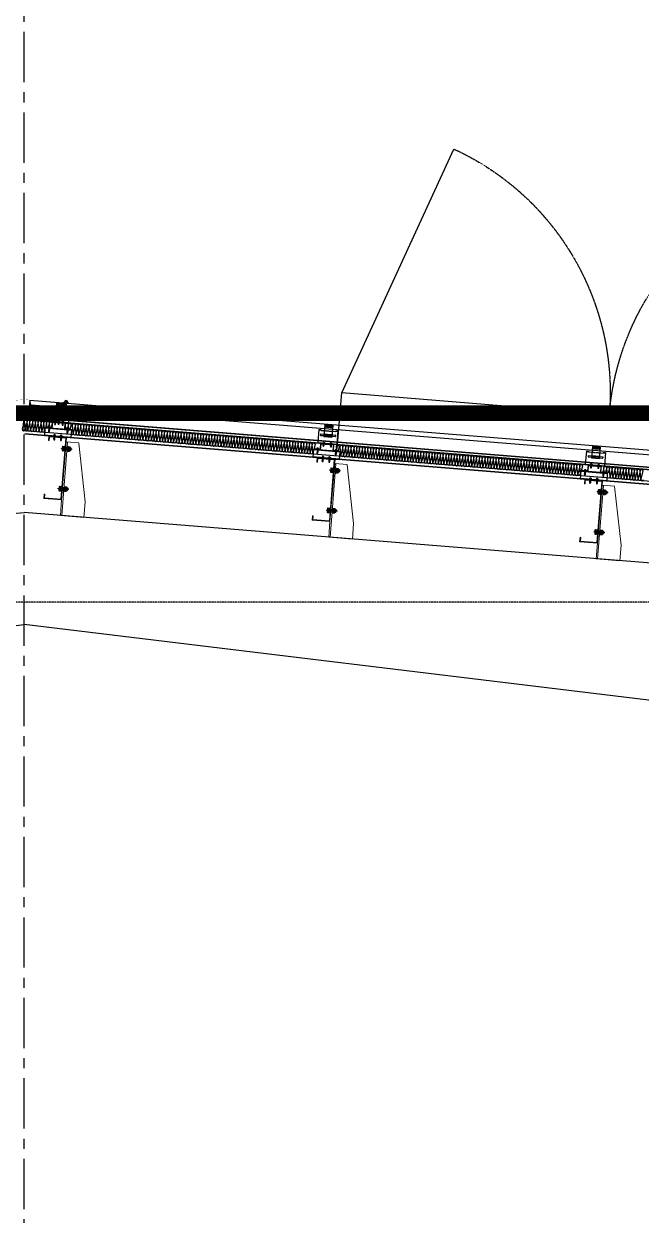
# Model space of a CAD drawing. Extents: x -599358 to 2865263, y -1062760 to 486533.
# Drawn here: x 231409 to 234169, y -692466 to -687138 of the extents above; entities that cross this region are included whole.
import ezdxf
from ezdxf.enums import TextEntityAlignment as Align

# ---------------------------------------------------------------- set-up
doc = ezdxf.new("R2010")
doc.units = 0
for name, pattern in [('__DASH', [0.35, 0.25, -0.1]), ('CENTER', [2, 1.25, -0.25, 0.25, -0.25]), ('CENTER2', [28.575, 19.05, -3.175, 3.175, -3.175]), ('CONTINUOUS0', [0]), ('CONTINUOUS1', [0]), ('DASH', [0.35, 0.25, -0.1]), ('DOTE', [2.42, 2, -0.2, 0.02, -0.2])]:
    doc.linetypes.add(name, pattern=pattern)
for name, color, linetype in [('0-cxFrame', 155, 'Continuous'), ('003_THICK', 7, 'CONTINUOUS1'), ('004_THIN', 6, 'CONTINUOUS0'), ('A-AXIS-DOTE', 14, 'DOTE'), ('A-HATCH-2', 251, 'Continuous'), ('A-LIN-V', 9, 'Continuous'), ('ACCESSORY', 11, 'Continuous'), ('BWM', 8, 'Continuous'), ('DOTE', 1, 'CENTER'), ('PJ', 151, 'Continuous'), ('SEAMLOK75 - SHEET', 6, 'Continuous'), ('wm-不锈钢钉 螺栓', 213, 'Continuous'), ('ZX', 1, 'CENTER2')]:
    doc.layers.add(name, color=color, linetype=linetype)
for name, color, linetype, lineweight in [('0-cxText', 131, 'Continuous', 25), ('C18', 4, 'CENTER', 13), ('S-dim', 81, 'Continuous', 0), ('屋面板', 6, 'Continuous', 13), ('粗', 7, 'Continuous', 50), ('紧固件', 4, 'Continuous', 13)]:
    doc.layers.add(name, color=color, linetype=linetype, lineweight=lineweight)
doc.styles.add('cx_tuming', font='simhei.ttf')
doc.styles.add('cx_tuqian1', font='宋体.shx')
doc.styles.add('黑体', font='simhei.ttf')

# ---------------------------------------------------------------- blocks, each defined once
blk = doc.blocks.new('r5657')
at = {"layer": 'A-LIN-V'}
blk.add_line((-1775119.2, 580472), (-1775111.4, 580222.1), dxfattribs=at)
for points in [[(-1772720.3, 580546.4), (-1773165.5, 581660.7)], [(-1775119.2, 580472), (-1774743.9, 581611.8)], [(-1775119.2, 580472), (-1772720.3, 580546.4)], [(-1772712.6, 580296.5), (-1772720.3, 580546.4)]]:
    blk.add_lwpolyline(points, dxfattribs=at)
at = {"layer": 'A-LIN-V', "linetype": 'DASH'}
for centre, start, end in [((-1772720.3, 580546.4), 111.7757, 181.7757), ((-1775119.2, 580472), 1.7757, 71.7757)]:
    blk.add_arc(centre, 1200, start, end, dxfattribs=at)
blk = doc.blocks.new('*X692')
at = {"color": 0}
for p, q in [((117.6, 205.9), (117.6, 205.9)), ((117.8, 207), (117.8, 207)), ((118, 206.4), (118, 206.4)), ((118.2, 205.7), (118.2, 205.7)), ((118.4, 206.8), (118.4, 206.8)), ((118.7, 206.2), (118.7, 206.2)), ((118.9, 207.3), (118.9, 207.3)), ((118.9, 205.5), (118.9, 205.5)), ((119.1, 206.6), (119.1, 206.6)), ((119.3, 205.9), (119.3, 205.9)), ((119.5, 207), (119.5, 207)), ((119.8, 206.4), (119.8, 206.4)), ((120, 205.7), (120, 205.7)), ((120.2, 206.8), (120.2, 206.8)), ((120.4, 206.2), (120.4, 206.2)), ((120.7, 207.3), (120.7, 207.3)), ((120.7, 205.5), (120.7, 205.5)), ((120.9, 206.6), (120.9, 206.6)), ((121.1, 205.9), (121.1, 205.9)), ((121.3, 207), (121.3, 207)), ((121.5, 206.4), (121.5, 206.4)), ((121.8, 205.7), (121.8, 205.7)), ((122, 206.8), (122, 206.8)), ((122.2, 206.2), (122.2, 206.2)), ((122.4, 207.3), (122.4, 207.3)), ((122.4, 205.5), (122.4, 205.5)), ((122.6, 206.6), (122.6, 206.6)), ((122.9, 205.9), (122.9, 205.9)), ((123.1, 207), (123.1, 207)), ((123.3, 206.4), (123.3, 206.4)), ((123.5, 205.7), (123.5, 205.7)), ((123.7, 206.8), (123.7, 206.8)), ((124, 206.2), (124, 206.2)), ((124.2, 207.3), (124.2, 207.3)), ((124.2, 205.5), (124.2, 205.5)), ((124.4, 206.6), (124.4, 206.6)), ((124.6, 205.9), (124.6, 205.9)), ((124.8, 207), (124.8, 207)), ((125.1, 206.4), (125.1, 206.4)), ((125.3, 205.7), (125.3, 205.7)), ((125.5, 206.8), (125.5, 206.8)), ((125.7, 206.2), (125.7, 206.2)), ((126, 207.3), (126, 207.3)), ((126, 205.5), (126, 205.5)), ((126.2, 206.6), (126.2, 206.6)), ((126.4, 205.9), (126.4, 205.9)), ((126.6, 207), (126.6, 207)), ((126.8, 206.4), (126.8, 206.4)), ((127.1, 205.7), (127.1, 205.7)), ((127.3, 206.8), (127.3, 206.8)), ((127.5, 206.2), (127.5, 206.2)), ((127.7, 207.3), (127.7, 207.3)), ((127.7, 205.5), (127.7, 205.5)), ((127.9, 206.6), (127.9, 206.6)), ((128.2, 205.9), (128.2, 205.9)), ((128.4, 207), (128.4, 207)), ((128.6, 206.4), (128.6, 206.4)), ((128.8, 205.7), (128.8, 205.7)), ((129, 206.8), (129, 206.8)), ((129.3, 206.2), (129.3, 206.2)), ((129.5, 207.3), (129.5, 207.3)), ((129.5, 205.5), (129.5, 205.5)), ((129.7, 206.6), (129.7, 206.6)), ((129.9, 205.9), (129.9, 205.9)), ((130.2, 207), (130.2, 207)), ((130.4, 206.4), (130.4, 206.4)), ((130.6, 205.7), (130.6, 205.7)), ((130.8, 206.8), (130.8, 206.8)), ((131, 206.2), (131, 206.2)), ((131.3, 207.3), (131.3, 207.3)), ((131.3, 205.5), (131.3, 205.5)), ((131.5, 206.6), (131.5, 206.6)), ((131.7, 205.9), (131.7, 205.9)), ((131.9, 207), (131.9, 207)), ((132.1, 206.4), (132.1, 206.4)), ((132.4, 205.7), (132.4, 205.7))]:
    blk.add_line(p, q, dxfattribs=at)
blk = doc.blocks.new('不锈钢自攻钉')
at = {"layer": 'wm-不锈钢钉 螺栓'}
for p, q in [((1047.7, 683.9), (1049.9, 685.1)), ((1047.7, 683.9), (1061.3, 683.9)), ((1047.7, 683.9), (1048.1, 683)), ((1048.1, 683), (1054.5, 683)), ((1048.2, 683), (1048.2, 681.3)), ((1048.2, 681.3), (1054.5, 681.3)), ((1049.9, 688.1), (1049.9, 685.1)), ((1049.9, 685.1), (1059.2, 685.1)), ((1051, 688.5), (1058, 688.5)), ((1057.3, 680.9), (1051.8, 679.8)), ((1051.8, 679.8), (1052.5, 680.3)), ((1051.8, 679.8), (1052.5, 679.4)), ((1057.3, 678.7), (1051.8, 677.7)), ((1051.8, 677.7), (1052.5, 678.1)), ((1051.8, 677.7), (1052.5, 677.2)), ((1057.3, 676.6), (1051.8, 675.5)), ((1051.8, 675.5), (1052.5, 676)), ((1051.8, 675.5), (1052.5, 675.1)), ((1057.3, 674.4), (1051.8, 673.4)), ((1051.8, 673.4), (1052.5, 673.8)), ((1051.8, 673.4), (1052.5, 672.9)), ((1057.3, 672.3), (1051.8, 671.2)), ((1051.8, 671.2), (1052.5, 671.7)), ((1051.8, 671.2), (1052.5, 670.8)), ((1057.3, 670.1), (1051.8, 669.1)), ((1051.8, 669.1), (1052.5, 669.5)), ((1051.8, 669.1), (1052.5, 668.6)), ((1057.3, 668), (1051.8, 666.9)), ((1051.8, 666.9), (1052.5, 667.4)), ((1051.8, 666.9), (1052.5, 666.5)), ((1057.3, 665.9), (1051.8, 664.8)), ((1051.8, 664.8), (1052.5, 665.2)), ((1051.8, 664.8), (1052.5, 664.3)), ((1057.3, 663.7), (1051.8, 662.6)), ((1051.8, 662.6), (1052.5, 663.1)), ((1051.8, 662.6), (1052.7, 662.2)), ((1052.2, 688.1), (1052.2, 685.1)), ((1052.5, 680.3), (1056.5, 681.3)), ((1052.5, 681.3), (1052.5, 680.3)), ((1052.5, 679.4), (1056.5, 680.4)), ((1052.5, 679.4), (1052.5, 678.1)), ((1052.5, 678.1), (1056.5, 679.2)), ((1052.5, 677.2), (1056.5, 678.3)), ((1052.5, 677.2), (1052.5, 676)), ((1052.5, 676), (1056.5, 677)), ((1052.5, 675.1), (1056.5, 676.1)), ((1052.5, 675.1), (1052.5, 673.8)), ((1052.5, 673.8), (1056.5, 674.9)), ((1052.5, 672.9), (1056.5, 674)), ((1052.5, 672.9), (1052.5, 671.7)), ((1052.5, 671.7), (1056.5, 672.7)), ((1052.5, 670.8), (1056.5, 671.9)), ((1052.5, 670.8), (1052.5, 669.5)), ((1052.5, 669.5), (1056.5, 670.6)), ((1052.5, 668.6), (1056.5, 669.7)), ((1052.5, 668.6), (1052.5, 667.4)), ((1052.5, 667.4), (1056.5, 668.4)), ((1052.5, 666.5), (1056.5, 667.6)), ((1052.5, 666.5), (1052.5, 665.2)), ((1052.5, 665.2), (1056.5, 666.3)), ((1052.5, 664.3), (1056.5, 665.4)), ((1052.5, 664.3), (1052.5, 663.1)), ((1052.5, 663.1), (1056.5, 664.1)), ((1056.9, 661.4), (1052.5, 660.5)), ((1052.5, 660.5), (1053.1, 661)), ((1052.5, 660.5), (1053.4, 660.2)), ((1052.7, 662.2), (1056.5, 663.3)), ((1052.7, 662.2), (1053.1, 661)), ((1053.1, 661), (1056.2, 661.8)), ((1054.8, 661.4), (1053.1, 661)), ((1056, 659), (1053.1, 658.4)), ((1053.1, 658.4), (1053.8, 659)), ((1053.1, 658.4), (1054, 658.1)), ((1053.4, 660.2), (1055.1, 660.7)), ((1053.4, 660.2), (1053.6, 659.4)), ((1053.6, 659.4), (1053.8, 659)), ((1053.8, 659), (1055.4, 659.4)), ((1054.8, 659.2), (1053.8, 659)), ((1054, 658.1), (1054.1, 658.2)), ((1054, 658.1), (1054.5, 656.6)), ((1054.1, 658.2), (1055.1, 658.4)), ((1054.5, 690.6), (1054.5, 654.1)), ((1061, 683), (1054.5, 683)), ((1060.9, 681.3), (1054.5, 681.3)), ((1054.5, 656.6), (1055.1, 658.4)), ((1054.8, 661.4), (1056.2, 661.8)), ((1054.8, 659.2), (1055.4, 659.4)), ((1055.1, 660.7), (1055.9, 660.9)), ((1056, 659), (1055.1, 658.4)), ((1055.4, 659.4), (1055.6, 660)), ((1055.4, 659.4), (1056, 659)), ((1055.9, 660.9), (1055.6, 660)), ((1056.9, 661.4), (1055.9, 660.9)), ((1056.2, 661.8), (1056.5, 662.7)), ((1056.2, 661.8), (1056.9, 661.4)), ((1057.3, 680.9), (1056.5, 681.3)), ((1057.3, 680.9), (1056.5, 680.4)), ((1056.5, 680.4), (1056.5, 679.2)), ((1057.3, 678.7), (1056.5, 679.2)), ((1057.3, 678.7), (1056.5, 678.3)), ((1056.5, 678.3), (1056.5, 677)), ((1056.5, 678.3), (1056.5, 677)), ((1057.3, 676.6), (1056.5, 677)), ((1057.3, 676.6), (1056.5, 676.1)), ((1056.5, 676.1), (1056.5, 674.9)), ((1056.5, 676.1), (1056.5, 674.9)), ((1057.3, 674.4), (1056.5, 674.9)), ((1057.3, 674.4), (1056.5, 674)), ((1056.5, 674), (1056.5, 672.7)), ((1056.5, 674), (1056.5, 672.7)), ((1057.3, 672.3), (1056.5, 672.7)), ((1057.3, 672.3), (1056.5, 671.9)), ((1056.5, 671.9), (1056.5, 670.6)), ((1056.5, 671.9), (1056.5, 670.6)), ((1057.3, 670.1), (1056.5, 670.6)), ((1057.3, 670.1), (1056.5, 669.7)), ((1056.5, 669.7), (1056.5, 668.4)), ((1056.5, 669.7), (1056.5, 668.4)), ((1057.3, 668), (1056.5, 668.4)), ((1057.3, 668), (1056.5, 667.6)), ((1056.5, 667.6), (1056.5, 666.3)), ((1056.5, 667.6), (1056.5, 666.3)), ((1057.3, 665.9), (1056.5, 666.3)), ((1057.3, 665.9), (1056.5, 665.4)), ((1056.5, 665.4), (1056.5, 664.1)), ((1056.5, 665.4), (1056.5, 664.1)), ((1057.3, 663.7), (1056.5, 664.1)), ((1057.3, 663.7), (1056.5, 663.3)), ((1056.5, 663.3), (1056.5, 662.7)), ((1056.5, 663.3), (1056.5, 662.7)), ((1056.8, 688.1), (1056.8, 685.1)), ((1059.2, 688.1), (1059.2, 685.1)), ((1061.3, 683.9), (1059.2, 685.1)), ((1060.9, 683), (1060.9, 681.3)), ((1061.3, 683.9), (1061, 683))]:
    blk.add_line(p, q, dxfattribs=at)
for centre, radius, start, end in [((1051, 686.8), 1.75, 48.3968, 131.6032), ((1054.5, 682.2), 6.35, 68.4898, 111.5102), ((1058, 686.8), 1.75, 48.3968, 131.6032)]:
    blk.add_arc(centre, radius, start, end, dxfattribs=at)
for points in [[(1057.3, 680.9), (1056.5, 680.4), (1054.5, 680.4), (1054.5, 679.9)], [(1057.3, 678.7), (1056.5, 678.3), (1054.5, 678.2), (1054.5, 677.8)], [(1057.3, 676.6), (1056.5, 676.1), (1054.5, 676.1), (1054.5, 675.6)], [(1057.3, 674.4), (1056.5, 674), (1054.5, 673.9), (1054.5, 673.5)], [(1057.3, 672.3), (1056.5, 671.9), (1054.5, 671.8), (1054.5, 671.3)], [(1057.3, 670.1), (1056.5, 669.7), (1054.5, 669.6), (1054.5, 669.2)], [(1057.3, 668), (1056.5, 667.6), (1054.5, 667.5), (1054.5, 667)], [(1057.3, 665.9), (1056.5, 665.4), (1054.5, 665.3), (1054.5, 664.9)], [(1057.3, 663.7), (1056.5, 663.3), (1054.5, 663.2), (1054.5, 662.7)], [(1056.9, 661.4), (1055.9, 660.9), (1054.5, 660.9), (1054.5, 660.5)], [(1056, 659), (1055.1, 658.4), (1054.5, 658.7), (1054.5, 658.3)]]:
    blk.add_solid(points, dxfattribs=at)
at = {"layer": 'wm-不锈钢钉 螺栓', "xscale": 0.8461538461524469, "yscale": 0.8461538461524469, "zscale": 0.8461538461524469}
blk.add_blockref('*X692', (948.7, 507.5), dxfattribs=at)
blk = doc.blocks.new('dddtttt')
h = blk.add_hatch()
h.set_pattern_fill('DOTS', color=256, scale=0.25, angle=-1.0757, style=0)
h.set_pattern_definition([(174.28895835, (-51705.5022, 4347.26674), (-0.157958908, 0.4146518906), [0, -0.396875])])
edge = h.paths.add_edge_path()
edge.add_line((87722.1, 17077.4), (87740.6, 17078.3))
edge.add_arc((87740.6, 17079), 0.75, 272.8624, 362.8624)
edge.add_line((87741.3, 17079.1), (87741.3, 17079.6))
edge.add_arc((87740.5, 17079.5), 0.75, 2.8624, 92.8624)
edge.add_line((87740.5, 17080.3), (87722, 17079.4))
edge.add_arc((87722.1, 17078.6), 0.75, 92.8624, 182.8624)
edge.add_line((87721.3, 17078.6), (87721.3, 17078.1))
edge.add_arc((87722.1, 17078.1), 0.75, 182.8624, 272.8624)
h = blk.add_hatch()
h.set_pattern_fill('DOTS', color=256, scale=0.25, angle=-1.0757, style=0)
h.set_pattern_definition([(174.28895835, (-51737.76452, 4272.00854), (-0.157958908, 0.4146518906), [0, -0.396875])])
edge = h.paths.add_edge_path()
edge.add_line((87752.1, 17000.6), (87770.6, 17001.5))
edge.add_arc((87770.5, 17002.2), 0.75, 272.8624, 362.8624)
edge.add_line((87771.3, 17002.3), (87771.3, 17002.8))
edge.add_arc((87770.5, 17002.7), 0.75, 2.8624, 92.8624)
edge.add_line((87770.5, 17003.5), (87752, 17002.6))
edge.add_arc((87752, 17001.8), 0.75, 92.8624, 182.8624)
edge.add_line((87751.3, 17001.8), (87751.3, 17001.3))
edge.add_arc((87752.1, 17001.3), 0.75, 182.8624, 272.8624)
at = {"elevation": 1.9}
blk.add_lwpolyline([(87772, 17005.4), (87750.6, 17004.3, -0.414214), (87748.5, 17006.2), (87745.1, 17074.5, 0.414214), (87741.4, 17077.8), (87719.9, 17076.7), (87720, 17075.2), (87741.5, 17076.3, -0.414214), (87743.6, 17074.4), (87747, 17006.1, 0.414214), (87750.6, 17002.8), (87772.1, 17003.9), (87772.1, 17003.9), (87768.7, 17072.2, 0.414214), (87765, 17075.5), (87745.1, 17074.5)], format="xyb", dxfattribs=at)
for points in [[(87722.1, 17077.4), (87740.6, 17078.3, 0.414214), (87741.3, 17079.1), (87741.3, 17079.6, 0.414214), (87740.5, 17080.3), (87722, 17079.4, 0.414214), (87721.3, 17078.6), (87721.3, 17078.1, 0.414214)], [(87752.1, 17000.6), (87770.6, 17001.5, 0.414214), (87771.3, 17002.3), (87771.3, 17002.8, 0.414214), (87770.5, 17003.5), (87752, 17002.6, 0.414214), (87751.3, 17001.8), (87751.3, 17001.3, 0.414214)]]:
    blk.add_lwpolyline(points, format="xyb", close=True, dxfattribs=at)
at = {"layer": 'wm-不锈钢钉 螺栓', "rotation": 2.850368667976888}
for p in [(86712.3, 16347.4, -598.2), (86741.7, 16272.4, 1.9)]:
    blk.add_blockref('不锈钢自攻钉', p, dxfattribs=at)
blk = doc.blocks.new('34t65')
at = {"color": 2, "ltscale": 50}
for p, q in [((1430037, 238183.4), (1430157, 238183.4)), ((1430037, 238148.4), (1430037, 238183.4)), ((1430037, 238180.9), (1430157, 238180.9)), ((1430157, 238183.4), (1430157, 238148.4)), ((1430157, 238150.9), (1430037, 238150.9)), ((1430157, 238148.4), (1430037, 238148.4))]:
    blk.add_line(p, q, dxfattribs=at)
blk = doc.blocks.new('*U1726')
at = {"layer": 'PJ'}
for p, q in [((-4.4, 0.5), (-4.4, 0)), ((4.4, 0), (-4.4, 0)), ((-4.1, 0.8), (-3.1, 1)), ((4.1, 0.8), (-4.1, 0.8)), ((-3.1, 3.9), (-3.1, 1)), ((3.1, 1), (-3.1, 1)), ((2.3, 4.2), (-2.3, 4.2)), ((-2, 0.8), (-1.5, 1)), ((-1.5, 3.9), (-1.5, 1)), ((-1.5, 0), (-1.5, -1.6)), ((1.5, 3.9), (1.5, 1)), ((2.2, 0.8), (1.5, 1)), ((1.5, 0), (1.5, -1.1)), ((3.1, 3.9), (3.1, 1)), ((4.1, 0.8), (3.1, 1)), ((4.4, 0.5), (4.4, 0)), ((-2.1, -1.9), (2.1, -1.4)), ((-2.1, -1.9), (-1.5, -1.6)), ((-2.1, -1.9), (-1.5, -2.2)), ((-2.1, -3.3), (2.1, -2.8)), ((-2.1, -3.3), (-1.5, -3)), ((-2.1, -3.3), (-1.5, -3.6)), ((-2.1, -4.7), (2.1, -4.2)), ((-2.1, -4.7), (-1.5, -4.4)), ((-2.1, -4.7), (-1.5, -5)), ((-2.1, -6.1), (2.1, -5.6)), ((-2.1, -6.1), (-1.5, -5.8)), ((-2.1, -6.1), (-1.5, -6.4)), ((-2.1, -7.5), (2.1, -7)), ((-2.1, -7.5), (-1.5, -7.2)), ((-2.1, -7.5), (-1.5, -7.8)), ((-2.1, -8.9), (2.1, -8.4)), ((-2.1, -8.9), (-1.5, -8.6)), ((-2.1, -8.9), (-1.5, -9.2)), ((-2.1, -10.3), (2.1, -9.8)), ((-2.1, -10.3), (-1.5, -10)), ((-2.1, -10.3), (-1.5, -10.6)), ((-2.1, -11.7), (2.1, -11.2)), ((-2.1, -11.7), (-1.5, -11.4)), ((-2.1, -11.7), (-1.5, -12)), ((-2.1, -13.1), (-1.5, -12.8)), ((-2.1, -13.1), (-1.1, -13)), ((-2.1, -13.1), (-1.5, -13.4)), ((-1.5, -1.6), (1.5, -1.1)), ((-1.5, -2.2), (1.5, -1.7)), ((-1.5, -2.2), (-1.5, -3)), ((-1.5, -3), (1.5, -2.5)), ((-1.5, -3.6), (1.5, -3.1)), ((-1.5, -3.6), (-1.5, -4.4)), ((-1.5, -4.4), (1.5, -3.9)), ((-1.5, -5), (1.5, -4.5)), ((-1.5, -5), (-1.5, -5.8)), ((-1.5, -5.8), (1.5, -5.3)), ((-1.5, -6.4), (1.5, -5.9)), ((-1.5, -6.4), (-1.5, -7.2)), ((-1.5, -7.2), (1.5, -6.7)), ((-1.5, -7.8), (1.5, -7.3)), ((-1.5, -7.8), (-1.5, -8.6)), ((-1.5, -8.6), (1.5, -8.1)), ((-1.5, -9.2), (1.5, -8.7)), ((-1.5, -9.2), (-1.5, -10)), ((-1.5, -10), (1.5, -9.5)), ((-1.5, -10.6), (1.5, -10.1)), ((-1.5, -10.6), (-1.5, -11.4)), ((-1.5, -11.4), (1.5, -10.9)), ((-1.5, -12), (1.5, -11.5)), ((-1.5, -12), (-1.5, -12.8)), ((-1.5, -12.8), (-1, -12.7)), ((-1.5, -13.4), (-1.5, -17.2)), ((-1.5, -13.4), (-1.3, -13.4)), ((0, -18.6), (-1.5, -17.2)), ((0, -18.6), (1.5, -17.2)), ((0.6, -12.4), (1.5, -12.3)), ((0.7, -12.8), (2.1, -12.6)), ((0.7, -13), (1.5, -12.9)), ((0.7, -13.8), (1.5, -13.7)), ((0.7, -14.2), (2.1, -14)), ((0.7, -14.4), (1.5, -14.3)), ((1.5, -0.3), (1.5, -1.1)), ((2.1, -1.4), (1.5, -1.1)), ((2.1, -1.4), (1.5, -1.7)), ((1.5, -1.7), (1.5, -2.5)), ((2.1, -2.8), (1.5, -2.5)), ((2.1, -2.8), (1.5, -3.1)), ((1.5, -3.1), (1.5, -3.9)), ((2.1, -4.2), (1.5, -3.9)), ((2.1, -4.2), (1.5, -4.5)), ((1.5, -4.5), (1.5, -5.3)), ((2.1, -5.6), (1.5, -5.3)), ((2.1, -5.6), (1.5, -5.9)), ((1.5, -5.9), (1.5, -6.7)), ((2.1, -7), (1.5, -6.7)), ((2.1, -7), (1.5, -7.3)), ((1.5, -7.3), (1.5, -8.1)), ((2.1, -8.4), (1.5, -8.1)), ((2.1, -8.4), (1.5, -8.7)), ((1.5, -8.7), (1.5, -9.5)), ((2.1, -9.8), (1.5, -9.5)), ((2.1, -9.8), (1.5, -10.1)), ((1.5, -10.1), (1.5, -10.9)), ((2.1, -11.2), (1.5, -10.9)), ((2.1, -11.2), (1.5, -11.5)), ((1.5, -11.5), (1.5, -12.3)), ((2.1, -12.6), (1.5, -12.3)), ((2.1, -12.6), (1.5, -12.9)), ((1.5, -12.9), (1.5, -13.7)), ((2.1, -14), (1.5, -13.7)), ((2.1, -14), (1.5, -14.3)), ((1.5, -14.3), (1.5, -17.2))]:
    blk.add_line(p, q, dxfattribs=at)
blk.add_lwpolyline([(0, -18.6), (0.7, -14.4), (0.7, -12.7, 0.417657), (0.4, -12.4, 0.097062), (-1, -12.7), (-1.5, -13.8)], format="xyb", dxfattribs=at)
for centre, radius, start, end in [((-4.1, 0.5), 0.3, 90, 180), ((-2.3, 3.3), 0.951, 35.4009, 144.5991), ((0, 1), 3.2, 61.0594, 118.9406), ((2.3, 3.3), 0.951, 35.4009, 144.5991), ((4.1, 0.5), 0.3, 0, 90)]:
    blk.add_arc(centre, radius, start, end, dxfattribs=at)
at = {"layer": 'ZX', "ltscale": 0.2}
blk.add_line((0, 4.9), (0, -21), dxfattribs=at)
blk = doc.blocks.new('A$C2F3B4A73')
at = {"layer": '粗', "lineweight": -2}
for p, q in [((0, 78.7), (9.6, 78.7)), ((0, 78.7), (0, 19.8)), ((9.6, 78.7), (9.6, 76.3)), ((9.6, 58.4), (9.6, 53.6)), ((10.4, 75.5), (25.2, 75.5)), ((10.4, 59.2), (25.2, 59.2)), ((25.2, 101.1), (60.4, 101.1)), ((25.2, 101.1), (25.2, 49.6)), ((25.2, 58.4), (60.4, 58.4)), ((25.2, 53.6), (60.4, 53.6)), ((60.4, 101.1), (60.4, 49.6)), ((60.4, 75.5), (75.2, 75.5)), ((60.4, 59.2), (75.2, 59.2)), ((76, 78.7), (85.6, 78.7)), ((76, 78.7), (76, 76.3)), ((76, 58.4), (76, 53.6)), ((85.6, 78.7), (85.6, 19.8)), ((0, 19.8), (85.6, 19.8)), ((0, 18.8), (0, 19.8)), ((0, 18.8), (85.6, 18.8)), ((10.4, 52.8), (25.2, 52.8)), ((14.4, 19.8), (14.4, 18.8)), ((25.2, 49.6), (60.4, 49.6)), ((60.4, 52.8), (75.2, 52.8)), ((71.2, 19.8), (71.2, 18.8)), ((85.6, 19.8), (85.6, 18.8))]:
    blk.add_line(p, q, dxfattribs=at)
at = {"layer": '粗', "linetype": 'DASH', "lineweight": -2}
for p, q in [((0, 77.7), (9.6, 77.7)), ((25.2, 100.6), (60.4, 100.6)), ((25.2, 94.7), (60.4, 94.7)), ((25.2, 92.3), (60.4, 92.3)), ((25.2, 75.5), (60.4, 75.5)), ((25.2, 60), (60.4, 60)), ((25.2, 59.2), (60.4, 59.2)), ((76, 77.7), (85.6, 77.7)), ((16, 19.8), (16, 18.8)), ((21.6, 19.8), (21.6, 18.8)), ((25.2, 52.8), (60.4, 52.8)), ((25.2, 52), (60.4, 52)), ((29.6, 19.8), (29.6, 18.8)), ((35.2, 19.8), (35.2, 18.8)), ((50.4, 19.8), (50.4, 18.8)), ((56, 19.8), (56, 18.8)), ((64, 19.8), (64, 18.8)), ((69.6, 19.8), (69.6, 18.8))]:
    blk.add_line(p, q, dxfattribs=at)
at = {"layer": '粗', "lineweight": -2}
for centre, start, end in [((10.4, 76.3), 180, 270), ((10.4, 58.4), 90, 180), ((10.4, 53.6), 180, 270), ((75.2, 76.3), 270, 0), ((75.2, 58.4), 0, 90), ((75.2, 53.6), 270, 0)]:
    blk.add_arc(centre, 0.8, start, end, dxfattribs=at)
at = {"layer": '紧固件', "color": 2, "yscale": 0.8, "zscale": 0.8}
for p, xscale in [((26.1, 19.8), 0.8), ((59.5, 19.8), -0.8)]:
    blk.add_blockref('*U1726', p, dxfattribs=dict(at, xscale=xscale))
blk = doc.blocks.new('A$C51791418')
blk.add_blockref('A$C2F3B4A73', (-42.8, -15.8))
blk = doc.blocks.new('*U1756')
at = {"layer": '003_THICK', "color": 2}
for points in [[(-11, 13.1, 0.611769), (-11, 6.5, 0.611769)], [(-11, 6.5, 0.305859), (-11, -6.5, 0.305859)], [(31.2, 6.5, 0.61177), (31.2, 13.1, 0.61177)], [(31.2, -6.5, 0.305858), (31.2, 6.5, 0.305858)], [(-11, -6.5, 0.611769), (-11, -13.1, 0.611769)], [(31.2, -13.1, 0.61177), (31.2, -6.5, 0.61177)]]:
    blk.add_lwpolyline(points, format="xyb", dxfattribs=at)
for points in [[(-13, 9.8), (-13, -9.8)], [(-11, 13.1), (-3, 13.1)], [(-11, 6.5), (-3, 6.5)], [(-3.6, 8), (-3.6, -8)], [(-3, 13.1), (-3, -13.1)], [(-3, 12.1), (1.1, 12.1)], [(-3, 0), (1.1, 4.1)], [(-3, -4.1), (1.1, 0)], [(1.1, 15), (4.1, 15)], [(1.1, 15), (1.1, -15)], [(4.1, 15), (4.1, -15)], [(4.1, 8), (16.1, 8)], [(16.1, 15), (16.1, -15)], [(16.1, 15), (19.1, 15)], [(19.1, 15), (19.1, -15)], [(19.1, 12.1), (23.2, 12.1)], [(19.1, 0), (23.2, 4.1)], [(23.2, 13.1), (23.2, -13.1)], [(23.2, 13.1), (31.2, 13.1)], [(23.2, 6.5), (31.2, 6.5)], [(33.2, 9.8), (33.2, -9.8)], [(33.2, 8), (37.5, 8)], [(37.5, 8), (37.5, -8)], [(37.5, 8), (39, 6.5)], [(39, 6.5), (39, -6.5)], [(-11, -6.5), (-3, -6.5)], [(-11, -13.1), (-3, -13.1)], [(-3, -12.1), (1.1, -12.1)], [(1.1, -15), (4.1, -15)], [(4.1, -8), (16.1, -8)], [(16.1, -15), (19.1, -15)], [(19.1, -4.1), (23.2, 0)], [(19.1, -12.1), (23.2, -12.1)], [(23.2, -6.5), (31.2, -6.5)], [(23.2, -13.1), (31.2, -13.1)], [(33.2, -8), (37.5, -8)], [(37.5, -8), (39, -6.5)]]:
    blk.add_lwpolyline(points, dxfattribs=at)
at = {"layer": '004_THIN', "color": 2}
for points in [[(-3.6, 6.5), (16.1, 6.5)], [(33.2, 6.5), (39, 6.5)], [(-3.6, -6.5), (16.1, -6.5)], [(33.2, -6.5), (39, -6.5)]]:
    blk.add_lwpolyline(points, dxfattribs=at)
at = {"layer": 'C18', "color": 1, "ltscale": 0.6}
blk.add_lwpolyline([(-21, 0), (47, 0)], dxfattribs=at)
blk = doc.blocks.new('*U1755')
at = {"layer": '003_THICK', "color": 2}
for points in [[(-11, 13.1, 0.611769), (-11, 6.5, 0.611769)], [(-11, 6.5, 0.305859), (-11, -6.5, 0.305859)], [(31.2, 6.5, 0.61177), (31.2, 13.1, 0.61177)], [(31.2, -6.5, 0.305858), (31.2, 6.5, 0.305858)], [(-11, -6.5, 0.611769), (-11, -13.1, 0.611769)], [(31.2, -13.1, 0.61177), (31.2, -6.5, 0.61177)]]:
    blk.add_lwpolyline(points, format="xyb", dxfattribs=at)
for points in [[(-13, 9.8), (-13, -9.8)], [(-11, 13.1), (-3, 13.1)], [(-11, 6.5), (-3, 6.5)], [(-3.6, 8), (-3.6, -8)], [(-3, 13.1), (-3, -13.1)], [(-3, 12.1), (1.1, 12.1)], [(-3, 0), (1.1, 4.1)], [(-3, -4.1), (1.1, 0)], [(1.1, 15), (4.1, 15)], [(1.1, 15), (1.1, -15)], [(4.1, 15), (4.1, -15)], [(4.1, 8), (16.1, 8)], [(16.1, 15), (16.1, -15)], [(16.1, 15), (19.1, 15)], [(19.1, 15), (19.1, -15)], [(19.1, 12.1), (23.2, 12.1)], [(19.1, 0), (23.2, 4.1)], [(23.2, 13.1), (23.2, -13.1)], [(23.2, 13.1), (31.2, 13.1)], [(23.2, 6.5), (31.2, 6.5)], [(33.2, 9.8), (33.2, -9.8)], [(33.2, 8), (37.5, 8)], [(37.5, 8), (37.5, -8)], [(37.5, 8), (39, 6.5)], [(39, 6.5), (39, -6.5)], [(-11, -6.5), (-3, -6.5)], [(-11, -13.1), (-3, -13.1)], [(-3, -12.1), (1.1, -12.1)], [(1.1, -15), (4.1, -15)], [(4.1, -8), (16.1, -8)], [(16.1, -15), (19.1, -15)], [(19.1, -4.1), (23.2, 0)], [(19.1, -12.1), (23.2, -12.1)], [(23.2, -6.5), (31.2, -6.5)], [(23.2, -13.1), (31.2, -13.1)], [(33.2, -8), (37.5, -8)], [(37.5, -8), (39, -6.5)]]:
    blk.add_lwpolyline(points, dxfattribs=at)
at = {"layer": '004_THIN', "color": 2}
for points in [[(-3.6, 6.5), (16.1, 6.5)], [(33.2, 6.5), (39, 6.5)], [(-3.6, -6.5), (16.1, -6.5)], [(33.2, -6.5), (39, -6.5)]]:
    blk.add_lwpolyline(points, dxfattribs=at)
at = {"layer": 'C18', "color": 1, "ltscale": 0.6}
blk.add_lwpolyline([(-21, 0), (47, 0)], dxfattribs=at)
blk = doc.blocks.new('1112')
at = {"color": 2}
blk.add_lwpolyline([(1432456, 238570.9), (1432478.5, 238570.9), (1432478.5, 238598.4), (1432538.5, 238598.4), (1432538.5, 238570.9), (1432561, 238570.9), (1432561, 238568.4), (1432536, 238568.4), (1432536, 238595.9), (1432481, 238595.9), (1432481, 238568.4), (1432456, 238568.4)], close=True, dxfattribs=at)
at = {"layer": 'S-dim', "ltscale": 10}
for p, q in [((1432412.5, 238511.6), (1432362.5, 238252.3)), ((1432412.5, 238512.7), (1432468.5, 238512.7)), ((1432462.5, 238511.6), (1432462.5, 238182.3)), ((1432362.5, 238252.3), (1432362.5, 238182.3)), ((1432468.5, 238252.3), (1432468.5, 238182.3)), ((1432362.5, 238182.3), (1432468.5, 238182.3))]:
    blk.add_line(p, q, dxfattribs=at)
at = {"layer": 'S-dim', "color": 6, "ltscale": 10}
blk.add_lwpolyline([(1432548.5, 238512.3), (1432548.5, 238532.3), (1432468.5, 238532.3), (1432468.5, 238252.3), (1432548.5, 238252.3), (1432548.5, 238272.3), (1432545.5, 238272.3), (1432545.5, 238255.3), (1432471.5, 238255.3), (1432471.5, 238529.3), (1432545.5, 238529.3), (1432545.5, 238512.3)], close=True, dxfattribs=at)
blk.add_blockref('34t65', (2411.5, 385))
at = {"xscale": -0.7500000000000001, "yscale": 0.7500000000000001, "zscale": 0.7500000000000001, "rotation": 359.9999999722328}
for name, p in [('*U1756', (1432474.6, 238482.3)), ('*U1755', (1432474.6, 238302.3))]:
    blk.add_blockref(name, p, dxfattribs=at)
at = {"layer": 'SEAMLOK75 - SHEET', "xscale": -1}
blk.add_blockref('A$C51791418', (1432508.5, 238596.4), dxfattribs=at)
at = {"layer": '紧固件', "xscale": -1.023999999801318, "yscale": 1.023999999801318, "zscale": 1.023999999801318}
for p in [(1432467.3, 238570.9), (1432549.8, 238570.9, 0), (1432493.5, 238535.9), (1432523.5, 238535.9)]:
    blk.add_blockref('*U1726', p, dxfattribs=at)
blk = doc.blocks.new('zjcx_lan_xinxi(Dragon)')
at = {"const_width": 25}
blk.add_lwpolyline([(0, -20700), (7000, -20700), (7000, 0), (0, 0)], close=True, dxfattribs=at)
for points in [[(0, -20700), (7000, -20700), (7000, -3200)], [(0, -20700), (7000, -20700)]]:
    blk.add_lwpolyline(points, dxfattribs=at)
blk = doc.blocks.new('T-信息(Dragon)')
at = {"layer": '0-cxFrame'}
blk.add_blockref('zjcx_lan_xinxi(Dragon)', (0, 0), dxfattribs=at)
blk = doc.blocks.new('TK22.A2 L(Dragon)')
at = {"layer": '0-cxFrame', "xscale": 0.01, "yscale": 0.01, "zscale": 0.01}
blk.add_blockref('T-信息(Dragon)', (-574, 410), dxfattribs=at)
at = {"style": '黑体', "flags": 4}
blk.add_attdef('图幅', text='', height=3.3, dxfattribs=at).set_placement((-40, 3), align=Align.RIGHT)
at = {"layer": '0-cxText', "flags": 4}
for tag, height, style, p in [('建设单位', 3.5, 'cx_tuming', (-45, 240)), ('项目名称', 3.5, 'cx_tuming', (-45, 210)), ('子项名称', 3.5, 'cx_tuming', (-45, 180)), ('工程编号', 3.3, 'cx_tuqian1', (-35, 165)), ('图名1', 3.5, 'cx_tuming', (-45, 87)), ('图名2', 3.5, 'cx_tuming', (-45, 79)), ('图名3', 3.5, 'cx_tuming', (-45, 71)), ('出图日期', 3.3, 'cx_tuqian1', (-39, 60)), ('专业', 3.3, 'cx_tuqian1', (-55, 52)), ('版次', 3.3, 'cx_tuqian1', (-20, 44)), ('图号', 3.3, 'cx_tuqian1', (-55, 44))]:
    blk.add_attdef(tag, text='', height=height, dxfattribs=dict(at, style=style)).set_placement(p, align=Align.MIDDLE)
at = {"layer": 'Defpoints', "color": 6, "flags": 4}
for tag, height, style, p in [('tufu', 3.3, '黑体', (-12, 12)), ('dwfname', 4, 'cx_tuqian1', (-80, 3))]:
    blk.add_attdef(tag, text='', height=height, dxfattribs=dict(at, style=style)).set_placement(p, align=Align.RIGHT)

msp = doc.modelspace()

# ---------------------------------------------------------------- linework, layer by layer
at = {"color": 1, "ltscale": 50}
for p, q in [((231415.2, -688905.4), (236177.1, -689290.2)), ((231415.2, -688906.9), (236177.1, -689291.7))]:
    msp.add_line(p, q, dxfattribs=at)
at = {"color": 2, "ltscale": 50}
msp.add_line((236152.1, -689354.9), (231413.2, -688972, 0), dxfattribs=at)
at = {"color": 4, "ltscale": 50}
for p, q in [((236152.1, -689355.2), (231413.2, -688972.3, 0)), ((236152.1, -689356), (231413.2, -688973.1, 0)), ((236152.1, -689341), (231413.6, -688958.1, 0)), ((236152.1, -689341.8), (231413.6, -688958.9, 0))]:
    msp.add_line(p, q, dxfattribs=at)
at = {"layer": 'A-AXIS-DOTE', "linetype": '__DASH', "ltscale": 2}
msp.add_line((336441, -689724), (220825.2, -689724), dxfattribs=at)
at = {"layer": 'A-HATCH-2', "ltscale": 50}
msp.add_line((231430.2, -688897, 0), (231453, -688890.3), dxfattribs=at)
at = {"layer": 'A-LIN-V', "color": 2}
for p, q in [((226460.6, -689724), (231410.6, -689324)), ((236360.6, -689724), (231410.6, -689324)), ((226460.6, -690424), (231410.6, -689824)), ((236360.6, -690424), (231410.6, -689824))]:
    msp.add_line(p, q, dxfattribs=at)
at = {"layer": 'BWM'}
for points in [[(231410.6, -688910.3, 0.158181), (231409.7, -688914), (231418.9, -688950.9, -1), (231406.5, -688951.9), (231409.7, -688914, 1), (231397.2, -688915)], [(231410.6, -688910.3, -0.158181), (231411.5, -688914), (231402.2, -688950.9, 1), (231414.7, -688951.9), (231411.5, -688914, -1), (231423.9, -688915), (231414.7, -688951.9, 1), (231427.1, -688952.9), (231423.9, -688915, -1), (231436.4, -688916), (231427.1, -688952.9, 1), (231439.6, -688953.9), (231436.4, -688916, -1), (231448.8, -688917.1), (231439.6, -688953.9, 1), (231452, -688954.9), (231448.8, -688917.1, -1), (231461.3, -688918.1), (231452, -688954.9, 1), (231464.5, -688955.9), (231461.3, -688918.1, -1), (231473.8, -688919.1), (231464.5, -688955.9, 1), (231477, -688956.9), (231473.8, -688919.1, -1), (231486.2, -688920.1), (231477, -688956.9, 1), (231489.4, -688957.9), (231486.2, -688920.1, -1), (231498.7, -688921.1), (231489.4, -688957.9, 1), (231501.9, -688958.9), (231498.7, -688921.1, -1), (231511.1, -688922.1), (231505.5, -688944.3)], [(231512.9, -688942.4), (231511.1, -688922.1, -1), (231523.6, -688923.1), (231518.6, -688942.9)], [(231525.3, -688943.4), (231523.6, -688923.1, -1), (231536.1, -688924.1), (231531.1, -688943.9)], [(231597.6, -688949.3), (231595.9, -688928.9, -1), (231608.3, -688929.9), (231603.3, -688949.7)], [(231610, -688950.3), (231608.3, -688929.9, -1), (231620.8, -688931), (231615.2, -688953.2)], [(231623.6, -688975.1, 0.414214), (231630.4, -688969.3), (231627.2, -688931.5, -1), (231639.6, -688932.5), (231630.4, -688969.3, 1), (231642.8, -688970.3), (231639.6, -688932.5, -1), (231652.1, -688933.5), (231642.8, -688970.3, 1), (231655.3, -688971.3), (231652.1, -688933.5, -1), (231664.5, -688934.5), (231655.3, -688971.3, 1), (231667.8, -688972.4), (231664.5, -688934.5, -1), (231677, -688935.5), (231667.8, -688972.4, 1), (231680.2, -688973.4), (231677, -688935.5, -1), (231689.5, -688936.5), (231680.2, -688973.4, 1), (231692.7, -688974.4), (231689.5, -688936.5, -1), (231701.9, -688937.5), (231692.7, -688974.4, 1), (231705.1, -688975.4), (231701.9, -688937.5, -1), (231714.4, -688938.5), (231705.1, -688975.4, 1), (231717.6, -688976.4), (231714.4, -688938.5, -1), (231726.8, -688939.5), (231717.6, -688976.4, 1), (231730, -688977.4), (231726.8, -688939.5, -1), (231739.3, -688940.5), (231730, -688977.4, 1), (231742.5, -688978.4), (231739.3, -688940.5, -1), (231751.8, -688941.5), (231742.5, -688978.4, 1), (231755, -688979.4), (231751.8, -688941.5, -1), (231764.2, -688942.5), (231755, -688979.4, 1), (231767.4, -688980.4), (231764.2, -688942.5, -1), (231776.7, -688943.5), (231767.4, -688980.4, 1), (231779.9, -688981.4), (231776.7, -688943.5, -1), (231789.1, -688944.6), (231779.9, -688981.4, 1), (231792.3, -688982.4), (231789.1, -688944.6, -1), (231801.6, -688945.6), (231792.3, -688982.4, 1), (231804.8, -688983.4), (231801.6, -688945.6, -1), (231814.1, -688946.6), (231804.8, -688983.4, 1), (231817.3, -688984.4), (231814.1, -688946.6, -1), (231826.5, -688947.6), (231817.3, -688984.4, 1), (231829.7, -688985.4), (231826.5, -688947.6, -1), (231839, -688948.6), (231829.7, -688985.4, 1), (231842.2, -688986.4), (231839, -688948.6, -1), (231851.4, -688949.6), (231842.2, -688986.4, 1), (231854.6, -688987.5), (231851.4, -688949.6, -1), (231863.9, -688950.6), (231854.6, -688987.5, 1), (231867.1, -688988.5), (231863.9, -688950.6, -1), (231876.4, -688951.6), (231867.1, -688988.5, 1), (231879.6, -688989.5), (231876.4, -688951.6, -1), (231888.8, -688952.6), (231879.6, -688989.5, 1), (231892, -688990.5), (231888.8, -688952.6, -1), (231901.3, -688953.6), (231892, -688990.5, 1), (231904.5, -688991.5), (231901.3, -688953.6, -1), (231913.7, -688954.6), (231904.5, -688991.5, 1), (231916.9, -688992.5), (231913.7, -688954.6, -1), (231926.2, -688955.6), (231916.9, -688992.5, 1), (231929.4, -688993.5), (231926.2, -688955.6, -1), (231938.7, -688956.6), (231929.4, -688993.5, 1), (231941.9, -688994.5), (231938.7, -688956.6, -1), (231951.1, -688957.6), (231941.9, -688994.5, 1), (231954.3, -688995.5), (231951.1, -688957.6, -1), (231963.6, -688958.7), (231954.3, -688995.5, 1), (231966.8, -688996.5), (231963.6, -688958.7, -1), (231976, -688959.7), (231966.8, -688996.5, 1), (231979.2, -688997.5), (231976, -688959.7, -1), (231988.5, -688960.7), (231979.2, -688997.5, 1), (231991.7, -688998.5), (231988.5, -688960.7, -1), (232000.9, -688961.7), (231991.7, -688998.5, 1), (232004.2, -688999.5), (232000.9, -688961.7, -1), (232013.4, -688962.7), (232004.2, -688999.5, 1), (232016.6, -689000.5), (232013.4, -688962.7, -1), (232025.9, -688963.7), (232016.6, -689000.5, 1), (232029.1, -689001.5), (232025.9, -688963.7, -1), (232038.3, -688964.7), (232029.1, -689001.5, 1), (232041.5, -689002.6), (232038.3, -688964.7, -1), (232050.8, -688965.7), (232041.5, -689002.6, 1), (232054, -689003.6), (232050.8, -688965.7, -1), (232063.2, -688966.7), (232054, -689003.6, 1), (232066.5, -689004.6), (232063.2, -688966.7, -1), (232075.7, -688967.7), (232066.5, -689004.6, 1), (232078.9, -689005.6), (232075.7, -688967.7, -1), (232088.2, -688968.7), (232078.9, -689005.6, 1), (232091.4, -689006.6), (232088.2, -688968.7, -1), (232100.6, -688969.7), (232091.4, -689006.6, 1), (232103.8, -689007.6), (232100.6, -688969.7, -1), (232113.1, -688970.7), (232103.8, -689007.6, 1), (232116.3, -689008.6), (232113.1, -688970.7, -1), (232125.5, -688971.7), (232116.3, -689008.6, 1), (232128.7, -689009.6), (232125.5, -688971.7, -1), (232138, -688972.7), (232128.7, -689009.6, 1), (232141.2, -689010.6), (232138, -688972.7, -1), (232150.5, -688973.8), (232141.2, -689010.6, 1), (232153.7, -689011.6), (232150.5, -688973.8, -1), (232162.9, -688974.8), (232153.7, -689011.6, 1), (232166.1, -689012.6), (232162.9, -688974.8, -1), (232175.4, -688975.8), (232166.1, -689012.6, 1), (232178.6, -689013.6), (232175.4, -688975.8, -1), (232187.8, -688976.8), (232178.6, -689013.6, 1), (232191, -689014.6), (232187.8, -688976.8, -1), (232200.3, -688977.8), (232191, -689014.6, 1), (232203.5, -689015.6), (232200.3, -688977.8, -1), (232212.8, -688978.8), (232203.5, -689015.6, 1), (232216, -689016.7), (232212.8, -688978.8, -1), (232225.2, -688979.8), (232216, -689016.7, 1), (232228.4, -689017.7), (232225.2, -688979.8, -1), (232237.7, -688980.8), (232228.4, -689017.7, 1), (232240.9, -689018.7), (232237.7, -688980.8, -1), (232250.1, -688981.8), (232240.9, -689018.7, 1), (232253.3, -689019.7), (232250.1, -688981.8, -1), (232262.6, -688982.8), (232253.3, -689019.7, 1), (232265.8, -689020.7), (232262.6, -688982.8, -1), (232275.1, -688983.8), (232265.8, -689020.7, 1), (232278.3, -689021.7), (232275.1, -688983.8, -1), (232287.5, -688984.8), (232278.3, -689021.7, 1), (232290.7, -689022.7), (232287.5, -688984.8, -1), (232300, -688985.8), (232290.7, -689022.7, 1), (232303.2, -689023.7), (232300, -688985.8, -1), (232312.4, -688986.8), (232303.2, -689023.7, 1), (232315.6, -689024.7), (232312.4, -688986.8, -1), (232324.9, -688987.8), (232315.6, -689024.7, 1), (232328.1, -689025.7), (232324.9, -688987.8, -1), (232337.4, -688988.9), (232328.1, -689025.7, 1), (232340.6, -689026.7), (232337.4, -688988.9, -1), (232349.8, -688989.9), (232340.6, -689026.7, 1), (232353, -689027.7), (232349.8, -688989.9, -1), (232362.3, -688990.9), (232353, -689027.7, 1), (232365.5, -689028.7), (232362.3, -688990.9, -1), (232374.7, -688991.9), (232365.5, -689028.7, 1), (232377.9, -689029.7), (232374.7, -688991.9, -1), (232387.2, -688992.9), (232377.9, -689029.7, 1), (232390.4, -689030.7), (232387.2, -688992.9, -1), (232399.6, -688993.9), (232390.4, -689030.7, 1), (232402.9, -689031.8), (232399.6, -688993.9, -1), (232412.1, -688994.9), (232402.9, -689031.8, 1), (232415.3, -689032.8), (232412.1, -688994.9, -1), (232424.6, -688995.9), (232415.3, -689032.8, 1), (232427.8, -689033.8), (232424.6, -688995.9, -1), (232437, -688996.9), (232427.8, -689033.8, 1), (232440.2, -689034.8), (232437, -688996.9, -1), (232449.5, -688997.9), (232440.2, -689034.8, 1), (232452.7, -689035.8), (232449.5, -688997.9, -1), (232461.9, -688998.9), (232452.7, -689035.8, 1), (232465.2, -689036.8), (232461.9, -688998.9, -1), (232474.4, -688999.9), (232465.2, -689036.8, 1), (232477.6, -689037.8), (232474.4, -688999.9, -1), (232486.9, -689000.9), (232477.6, -689037.8, 1), (232490.1, -689038.8), (232486.9, -689000.9, -1), (232499.3, -689001.9), (232490.1, -689038.8, 1), (232502.5, -689039.8), (232499.3, -689001.9, -1), (232511.8, -689003), (232502.5, -689039.8, 1), (232515, -689040.8), (232511.8, -689003, -1), (232524.2, -689004), (232515, -689040.8, 1), (232527.4, -689041.8), (232524.2, -689004, -1), (232536.7, -689005), (232527.4, -689041.8, 1), (232539.9, -689042.8), (232536.7, -689005, -1), (232549.2, -689006), (232539.9, -689042.8, 1), (232552.4, -689043.8), (232549.2, -689006, -1), (232561.6, -689007), (232552.4, -689043.8, 1), (232564.8, -689044.8), (232561.6, -689007, -1), (232574.1, -689008), (232564.8, -689044.8, 1), (232577.3, -689045.8), (232574.1, -689008, -1), (232586.5, -689009), (232577.3, -689045.8, 1), (232589.7, -689046.9), (232586.5, -689009, -1), (232599, -689010), (232589.7, -689046.9, 1), (232602.2, -689047.9), (232599, -689010, -1), (232611.5, -689011), (232602.2, -689047.9, 1), (232614.7, -689048.9), (232611.5, -689011, -1), (232623.9, -689012), (232614.7, -689048.9, 1), (232627.1, -689049.9), (232623.9, -689012, -1), (232636.4, -689013), (232627.1, -689049.9, 1), (232639.6, -689050.9), (232636.4, -689013, -1), (232648.8, -689014), (232639.6, -689050.9, 1), (232652, -689051.9), (232648.8, -689014, -1), (232661.3, -689015), (232652, -689051.9, 1), (232664.5, -689052.9), (232661.3, -689015, -1), (232673.8, -689016), (232664.5, -689052.9, 1), (232677, -689053.9), (232673.8, -689016, -1), (232686.2, -689017), (232677, -689053.9, 1), (232689.4, -689054.9), (232686.2, -689017, -1), (232698.7, -689018.1), (232689.4, -689054.9, 1), (232701.9, -689055.9), (232698.7, -689018.1, -1), (232711.1, -689019.1), (232705.5, -689041.3)], [(232808.2, -689047.1), (232806.5, -689026.8, -1), (232819, -689027.8), (232814, -689047.6)], [(232819.7, -689071.7, 0.414214), (232826.5, -689066), (232823.3, -689028.1, -1), (232835.7, -689029.1), (232826.5, -689066, 1), (232838.9, -689067), (232835.7, -689029.1, -1), (232848.2, -689030.1), (232838.9, -689067, 1), (232851.4, -689068), (232848.2, -689030.1, -1), (232860.6, -689031.1), (232851.4, -689068, 1), (232863.9, -689069), (232860.6, -689031.1, -1), (232873.1, -689032.1), (232863.9, -689069, 1), (232876.3, -689070), (232873.1, -689032.1, -1), (232885.6, -689033.2), (232876.3, -689070, 1), (232888.8, -689071), (232885.6, -689033.2, -1), (232898, -689034.2), (232888.8, -689071, 1), (232901.2, -689072), (232898, -689034.2, -1), (232910.5, -689035.2), (232901.2, -689072, 1), (232913.7, -689073), (232910.5, -689035.2, -1), (232922.9, -689036.2), (232913.7, -689073, 1), (232926.2, -689074), (232922.9, -689036.2, -1), (232935.4, -689037.2), (232926.2, -689074, 1), (232938.6, -689075), (232935.4, -689037.2, -1), (232947.9, -689038.2), (232938.6, -689075, 1), (232951.1, -689076.1), (232947.9, -689038.2, -1), (232960.3, -689039.2), (232951.1, -689076.1, 1), (232963.5, -689077.1), (232960.3, -689039.2, -1), (232972.8, -689040.2), (232963.5, -689077.1, 1), (232976, -689078.1), (232972.8, -689040.2, -1), (232985.2, -689041.2), (232976, -689078.1, 1), (232988.4, -689079.1), (232985.2, -689041.2, -1), (232997.7, -689042.2), (232988.4, -689079.1, 1), (233000.9, -689080.1), (232997.7, -689042.2, -1), (233010.2, -689043.2), (233000.9, -689080.1, 1), (233013.4, -689081.1), (233010.2, -689043.2, -1), (233022.6, -689044.2), (233013.4, -689081.1, 1), (233025.8, -689082.1), (233022.6, -689044.2, -1), (233035.1, -689045.2), (233025.8, -689082.1, 1), (233038.3, -689083.1), (233035.1, -689045.2, -1), (233047.5, -689046.2), (233038.3, -689083.1, 1), (233050.7, -689084.1), (233047.5, -689046.2, -1), (233060, -689047.3), (233050.7, -689084.1, 1), (233063.2, -689085.1), (233060, -689047.3, -1), (233072.5, -689048.3), (233063.2, -689085.1, 1), (233075.7, -689086.1), (233072.5, -689048.3, -1), (233084.9, -689049.3), (233075.7, -689086.1, 1), (233088.1, -689087.1), (233084.9, -689049.3, -1), (233097.4, -689050.3), (233088.1, -689087.1, 1), (233100.6, -689088.1), (233097.4, -689050.3, -1), (233109.8, -689051.3), (233100.6, -689088.1, 1), (233113, -689089.1), (233109.8, -689051.3, -1), (233122.3, -689052.3), (233113, -689089.1, 1), (233125.5, -689090.1), (233122.3, -689052.3, -1), (233134.8, -689053.3), (233125.5, -689090.1, 1), (233138, -689091.2), (233134.8, -689053.3, -1), (233147.2, -689054.3), (233138, -689091.2, 1), (233150.4, -689092.2), (233147.2, -689054.3, -1), (233159.7, -689055.3), (233150.4, -689092.2, 1), (233162.9, -689093.2), (233159.7, -689055.3, -1), (233172.1, -689056.3), (233162.9, -689093.2, 1), (233175.3, -689094.2), (233172.1, -689056.3, -1), (233184.6, -689057.3), (233175.3, -689094.2, 1), (233187.8, -689095.2), (233184.6, -689057.3, -1), (233197, -689058.3), (233187.8, -689095.2, 1), (233200.3, -689096.2), (233197, -689058.3, -1), (233209.5, -689059.3), (233200.3, -689096.2, 1), (233212.7, -689097.2), (233209.5, -689059.3, -1), (233222, -689060.3), (233212.7, -689097.2, 1), (233225.2, -689098.2), (233222, -689060.3, -1), (233234.4, -689061.3), (233225.2, -689098.2, 1), (233237.6, -689099.2), (233234.4, -689061.3, -1), (233246.9, -689062.4), (233237.6, -689099.2, 1), (233250.1, -689100.2), (233246.9, -689062.4, -1), (233259.3, -689063.4), (233250.1, -689100.2, 1), (233262.6, -689101.2), (233259.3, -689063.4, -1), (233271.8, -689064.4), (233262.6, -689101.2, 1), (233275, -689102.2), (233271.8, -689064.4, -1), (233284.3, -689065.4), (233275, -689102.2, 1), (233287.5, -689103.2), (233284.3, -689065.4, -1), (233296.7, -689066.4), (233287.5, -689103.2, 1), (233299.9, -689104.2), (233296.7, -689066.4, -1), (233309.2, -689067.4), (233299.9, -689104.2, 1), (233312.4, -689105.3), (233309.2, -689067.4, -1), (233321.6, -689068.4), (233312.4, -689105.3, 1), (233324.9, -689106.3), (233321.6, -689068.4, -1), (233334.1, -689069.4), (233324.9, -689106.3, 1), (233337.3, -689107.3), (233334.1, -689069.4, -1), (233346.6, -689070.4), (233337.3, -689107.3, 1), (233349.8, -689108.3), (233346.6, -689070.4, -1), (233359, -689071.4), (233349.8, -689108.3, 1), (233362.2, -689109.3), (233359, -689071.4, -1), (233371.5, -689072.4), (233362.2, -689109.3, 1), (233374.7, -689110.3), (233371.5, -689072.4, -1), (233383.9, -689073.4), (233374.7, -689110.3, 1), (233387.1, -689111.3), (233383.9, -689073.4, -1), (233396.4, -689074.4), (233387.1, -689111.3, 1), (233399.6, -689112.3), (233396.4, -689074.4, -1), (233408.9, -689075.4), (233399.6, -689112.3, 1), (233412.1, -689113.3), (233408.9, -689075.4, -1), (233421.3, -689076.4), (233412.1, -689113.3, 1), (233424.5, -689114.3), (233421.3, -689076.4, -1), (233433.8, -689077.5), (233424.5, -689114.3, 1), (233437, -689115.3), (233433.8, -689077.5, -1), (233446.2, -689078.5), (233437, -689115.3, 1), (233449.4, -689116.3), (233446.2, -689078.5, -1), (233458.7, -689079.5), (233449.4, -689116.3, 1), (233461.9, -689117.3), (233458.7, -689079.5, -1), (233471.2, -689080.5), (233461.9, -689117.3, 1), (233474.4, -689118.3), (233471.2, -689080.5, -1), (233483.6, -689081.5), (233474.4, -689118.3, 1), (233486.8, -689119.3), (233483.6, -689081.5, -1), (233496.1, -689082.5), (233486.8, -689119.3, 1), (233499.3, -689120.4), (233496.1, -689082.5, -1), (233508.5, -689083.5), (233499.3, -689120.4, 1), (233511.7, -689121.4), (233508.5, -689083.5, -1), (233521, -689084.5), (233511.7, -689121.4, 1), (233524.2, -689122.4), (233521, -689084.5, -1), (233533.5, -689085.5), (233524.2, -689122.4, 1), (233536.7, -689123.4), (233533.5, -689085.5, -1), (233545.9, -689086.5), (233536.7, -689123.4, 1), (233549.1, -689124.4), (233545.9, -689086.5, -1), (233558.4, -689087.5), (233549.1, -689124.4, 1), (233561.6, -689125.4), (233558.4, -689087.5, -1), (233570.8, -689088.5), (233561.6, -689125.4, 1), (233574, -689126.4), (233570.8, -689088.5, -1), (233583.3, -689089.5), (233574, -689126.4, 1), (233586.5, -689127.4), (233583.3, -689089.5, -1), (233595.7, -689090.5), (233586.5, -689127.4, 1), (233599, -689128.4), (233595.7, -689090.5, -1), (233608.2, -689091.6), (233599, -689128.4, 1), (233611.4, -689129.4), (233608.2, -689091.6, -1), (233620.7, -689092.6), (233611.4, -689129.4, 1), (233623.9, -689130.4), (233620.7, -689092.6, -1), (233633.1, -689093.6), (233623.9, -689130.4, 1), (233636.3, -689131.4), (233633.1, -689093.6, -1), (233645.6, -689094.6), (233636.3, -689131.4, 1), (233648.8, -689132.4), (233645.6, -689094.6, -1), (233658, -689095.6), (233648.8, -689132.4, 1), (233661.3, -689133.4), (233658, -689095.6, -1), (233670.5, -689096.6), (233661.3, -689133.4, 1), (233673.7, -689134.4), (233670.5, -689096.6, -1), (233683, -689097.6), (233673.7, -689134.4, 1), (233686.2, -689135.5), (233683, -689097.6, -1), (233695.4, -689098.6), (233686.2, -689135.5, 1), (233698.6, -689136.5), (233695.4, -689098.6, -1), (233707.9, -689099.6), (233698.6, -689136.5, 1), (233711.1, -689137.5), (233707.9, -689099.6, -1), (233720.3, -689100.6), (233711.1, -689137.5, 1), (233723.6, -689138.5), (233720.3, -689100.6, -1), (233732.8, -689101.6), (233723.6, -689138.5, 1), (233736, -689139.5), (233732.8, -689101.6, -1), (233745.3, -689102.6), (233736, -689139.5, 1), (233748.5, -689140.5), (233745.3, -689102.6, -1), (233757.7, -689103.6), (233748.5, -689140.5, 1), (233760.9, -689141.5), (233757.7, -689103.6, -1), (233770.2, -689104.6), (233760.9, -689141.5, 1), (233773.4, -689142.5), (233770.2, -689104.6, -1), (233782.6, -689105.6), (233773.4, -689142.5, 1), (233785.8, -689143.5), (233782.6, -689105.6, -1), (233795.1, -689106.7), (233785.8, -689143.5, 1), (233798.3, -689144.5), (233795.1, -689106.7, -1), (233807.6, -689107.7), (233798.3, -689144.5, 1), (233810.8, -689145.5), (233807.6, -689107.7, -1), (233820, -689108.7), (233810.8, -689145.5, 1), (233823.2, -689146.5), (233820, -689108.7, -1), (233832.5, -689109.7), (233823.2, -689146.5, 1), (233835.7, -689147.5), (233832.5, -689109.7, -1), (233844.9, -689110.7), (233835.7, -689147.5, 1), (233848.1, -689148.5), (233844.9, -689110.7, -1), (233857.4, -689111.7), (233848.1, -689148.5, 1), (233860.6, -689149.6), (233857.4, -689111.7, -1), (233869.9, -689112.7), (233860.6, -689149.6, 1), (233873.1, -689150.6), (233869.9, -689112.7, -1), (233882.3, -689113.7), (233873.1, -689150.6, 1), (233885.5, -689151.6), (233882.3, -689113.7, -1), (233894.8, -689114.7), (233885.5, -689151.6, 1), (233898, -689152.6), (233894.8, -689114.7, -1), (233907.2, -689115.7), (233901.6, -689138)], [(234004.4, -689143.8), (234002.6, -689123.4, -1), (234015.1, -689124.4), (234010.1, -689144.2)], [(234004.4, -689143.8), (234002.6, -689123.4, -1), (234015.1, -689124.4), (234010.1, -689144.2)], [(234016.8, -689144.8), (234015.1, -689124.4, -1), (234027.5, -689125.4), (234022, -689147.7)], [(234016.8, -689144.8), (234015.1, -689124.4, -1), (234027.5, -689125.4), (234022.6, -689145.2)], [(234024, -689169, 0.414214), (234030.8, -689163.3), (234027.5, -689125.4, -1), (234040, -689126.4), (234030.8, -689163.3, 1), (234043.2, -689164.3), (234040, -689126.4, -1), (234052.5, -689127.5), (234043.2, -689164.3, 1), (234055.7, -689165.3), (234052.5, -689127.5, -1), (234064.9, -689128.5), (234055.7, -689165.3, 1), (234068.1, -689166.3), (234064.9, -689128.5, -1), (234077.4, -689129.5), (234068.1, -689166.3, 1), (234080.6, -689167.3), (234077.4, -689129.5, -1), (234089.8, -689130.5), (234080.6, -689167.3, 1), (234093.1, -689168.3), (234089.8, -689130.5, -1), (234102.3, -689131.5), (234093.1, -689168.3, 1), (234105.5, -689169.3), (234102.3, -689131.5, -1), (234114.8, -689132.5), (234105.5, -689169.3, 1), (234118, -689170.3), (234114.8, -689132.5, -1), (234127.2, -689133.5), (234118, -689170.3, 1), (234130.4, -689171.4), (234127.2, -689133.5, -1), (234139.7, -689134.5), (234130.4, -689171.4, 1), (234142.9, -689172.4), (234139.7, -689134.5, -1), (234152.1, -689135.5), (234142.9, -689172.4, 1), (234155.3, -689173.4), (234152.1, -689135.5, -1), (234164.6, -689136.5), (234155.3, -689173.4, 1), (234167.8, -689174.4), (234164.6, -689136.5, -1), (234177.1, -689137.5), (234167.8, -689174.4, 1), (234180.3, -689175.4)]]:
    msp.add_lwpolyline(points, format="xyb", dxfattribs=at)
at = {"layer": 'DOTE', "ltscale": 180}
msp.add_line((231410.6, -704679.1), (231410.6, -684345.5), dxfattribs=at)
at = {"layer": 'SEAMLOK75 - SHEET'}
for p, q in [((231436.3, -688822.2, 0), (231430.2, -688897, 0)), ((231453, -688890.3), (231436.3, -688822.2, 0)), ((236352.1, -689219.4, 0), (231436.3, -688822.2, 0)), ((236350.5, -689239.4, 0), (231441.3, -688842.7, 0)), ((231585.8, -688834.3, 0), (231579.7, -688909, 0)), ((231430.2, -688897, 0), (236346.1, -689294.2, 0)), ((231432.9, -688896.2, 0), (236346.1, -689293.2, 0))]:
    msp.add_line(p, q, dxfattribs=at)
at = {"layer": '屋面板', "color": 2, "const_width": 0.7, "elevation": 0}
for points in [[(231158.3, -688901.3), (231168.5, -688899.5), (231186.3, -688836.6), (231410.6, -688818.5)], [(231662.8, -688901.3), (231652.7, -688899.5), (231634.8, -688836.6), (231410.6, -688818.5)]]:
    msp.add_lwpolyline(points, dxfattribs=at)

# ---------------------------------------------------------------- block references
at = {"xscale": -1, "rotation": 355.3800780922998}
for p in [(1640202.1, -1042124.4), (1641402.1, -1042221.4), (1642598.2, -1042318)]:
    msp.add_blockref('1112', p, dxfattribs=at)
at = {"layer": '0-cxFrame', "xscale": 280, "yscale": 280, "zscale": 280}
msp.add_blockref('TK22.A2 L(Dragon)', (380350.2, -745719.8), dxfattribs=at)
at = {"layer": 'A-LIN-V', "xscale": -1, "rotation": 357.1196224471548}
msp.add_blockref('r5657', (-1566822.8, -1179520.5), dxfattribs=at)
at = {"layer": 'ACCESSORY', "xscale": -1, "rotation": 358.2604556450435}
msp.add_blockref('dddtttt', (318770.4, -708566.3, -1.9), dxfattribs=at)

doc.saveas('drawing.dxf')
